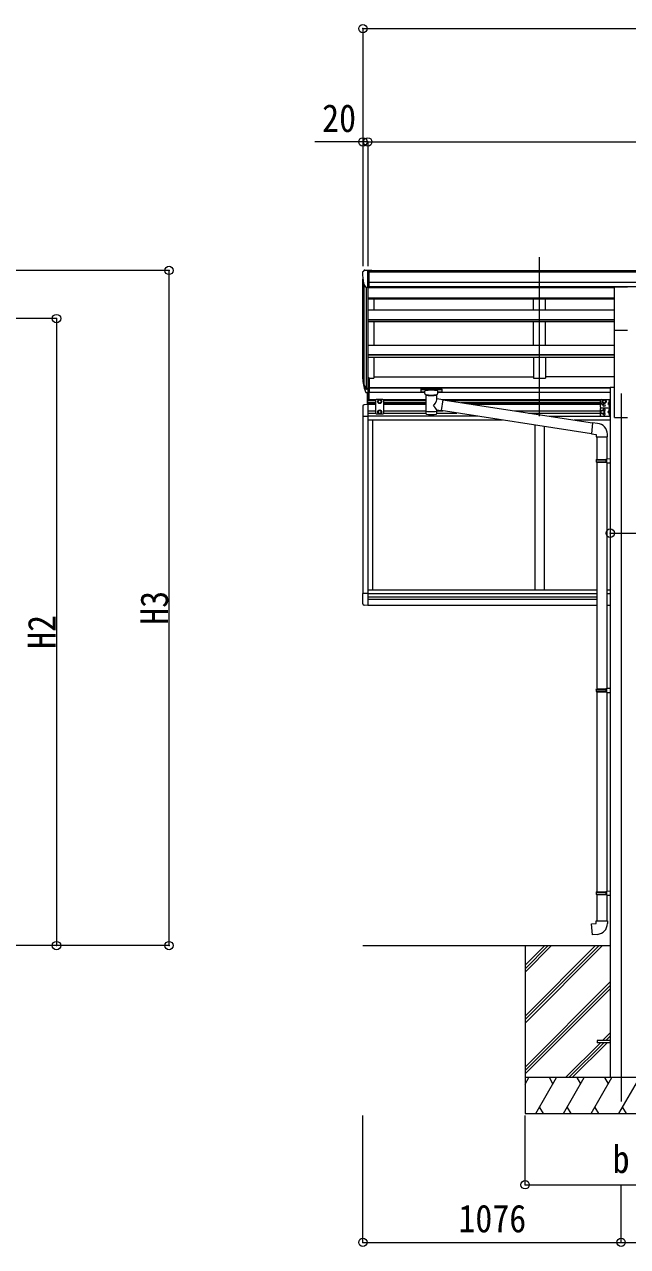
# Model space of a CAD drawing. Units: millimetres at full size, sheet at 1:35. Extents: x -9783 to 9892, y -6828 to 6752.
# Drawn here: x -4945 to -2431, y -1951 to 3141 of the extents above; entities that cross this region are included whole.
import ezdxf
from ezdxf.enums import TextEntityAlignment as Align

# ---------------------------------------------------------------- set-up
doc = ezdxf.new("R2010")
doc.units = ezdxf.units.MM
doc.header["$LTSCALE"] = 35
doc.header["$PDMODE"] = 32
doc.header["$PDSIZE"] = 35
for name, color, linetype, lineweight in [('0-0_0', 7, 'Continuous', 9), ('0-1_本体', 4, 'Continuous', 9), ('0-2_部品', 7, 'Continuous', 9), ('0-8_PARTS2', 2, 'Continuous', 9), ('0-A_寸法', 4, 'Continuous', 9), ('1-1_GLASS', 4, 'Continuous', 9), ('1-2_GLASS_SEAL', 7, 'Continuous', 9)]:
    doc.layers.add(name, color=color, linetype=linetype, lineweight=lineweight)
doc.styles.add('ＭＳ ゴシック', font='')
doc.styles.get('ＭＳ ゴシック').set_extended_font_data('MS Gothic')

msp = doc.modelspace()

# ---------------------------------------------------------------- linework, layer by layer
at = {"layer": '0-0_0'}
for p, q in [((-3533.78, -696.92), (-2502.98, -696.92)), ((-2857.78, -696.92), (-2857.78, -1396.92)), ((-2857.78, -991.1), (-2563.61, -696.92)), ((-2857.78, -1005.24), (-2549.46, -696.92)), ((-2857.78, -1019.38), (-2535.32, -696.92)), ((-2857.78, -807.25), (-2747.45, -696.92)), ((-2857.78, -793.11), (-2761.6, -696.92)), ((-2857.78, -778.97), (-2775.74, -696.92)), ((-2857.78, -1203.23), (-2502.98, -848.43)), ((-2857.78, -1217.37), (-2502.98, -862.57)), ((-2857.78, -1231.52), (-2502.98, -876.72)), ((-2534.84, -1092.42), (-2502.98, -1060.56)), ((-2689.34, -1246.92), (-2543.84, -1101.42)), ((-2675.2, -1246.92), (-2529.7, -1101.42)), ((-2661.06, -1246.92), (-2515.56, -1101.42)), ((-2520.7, -1092.42), (-2502.98, -1074.71)), ((-2506.56, -1092.42), (-2502.98, -1088.85)), ((-2057.78, -1246.92), (-2857.78, -1246.92)), ((-2857.78, -1274.42), (-2841.91, -1246.92)), ((-2813.04, -1396.92), (-2726.44, -1246.92)), ((-2741.44, -1272.9), (-2756.44, -1246.92)), ((-2697.57, -1396.92), (-2610.97, -1246.92)), ((-2625.97, -1272.9), (-2640.97, -1246.92)), ((-2582.1, -1396.92), (-2495.5, -1246.92)), ((-2510.5, -1272.9), (-2525.5, -1246.92)), ((-2466.63, -1396.92), (-2380.03, -1246.92)), ((-2798.04, -1370.94), (-2783.04, -1396.92)), ((-2682.57, -1370.94), (-2667.57, -1396.92)), ((-2567.1, -1370.94), (-2552.1, -1396.92)), ((-2451.63, -1370.94), (-2436.63, -1396.92)), ((-2857.78, -1396.92), (-2057.78, -1396.92))]:
    msp.add_line(p, q, dxfattribs=at)
at = {"layer": '0-1_本体'}
for p, q in [((-3507.29, 2116.06), (1481.71, 2116.06)), ((-3507.29, 2110.71), (1481.71, 2110.71)), ((-3533.78, 1663.94), (-3533.78, 2079.31)), ((-3529.5, 2060.51), (-3529.5, 1641.94)), ((-3519.78, 2045.15), (-3519.78, 1623.94)), ((-3513.79, 2044.68), (-3513.78, 1668.37)), ((-2485.28, 2043.99), (-3513.79, 2043.99)), ((-3507.29, 2067.18), (1491.72, 2067.18)), ((-3507.29, 2049.51), (1491.72, 2049.51)), ((-2485.28, 2047.14), (-3507.29, 2047.14)), ((-3488.78, 2047.14), (-3488.78, 2043.99)), ((-2822.78, 2043.99), (-2822.78, 2047.14)), ((-2772.78, 2043.99), (-2772.78, 2047.14)), ((-2485.28, 2000.51), (-3513.78, 2000.51)), ((-2485.28, 1996.43), (-3513.78, 1996.43)), ((-3488.78, 1996.4), (-3488.78, 1951.41)), ((-2822.78, 1951.28), (-2822.78, 1996.43)), ((-2772.78, 1951.28), (-2772.78, 1996.43)), ((-2485.28, 1951.28), (-3513.78, 1951.28)), ((-2485.28, 1910.54), (-3513.78, 1910.54)), ((-2485.28, 1909.05), (-3513.78, 1909.05)), ((-2485.28, 1902.26), (-3513.78, 1902.26)), ((-3488.78, 1902.23), (-3488.78, 1803.97)), ((-2822.78, 1803.97), (-2822.78, 1902.26)), ((-2772.78, 1803.97), (-2772.78, 1902.26)), ((-2485.28, 1503.08), (-2485.28, 1915.72)), ((-2485.18, 1803.97), (-3513.78, 1803.97)), ((-2485.12, 1764.76), (-3513.78, 1764.76)), ((-2485.21, 1763.28), (-3513.78, 1763.28)), ((-2485.19, 1753.62), (-3513.78, 1753.62)), ((-3488.78, 1753.71), (-3488.78, 1667.55)), ((-2822.78, 1753.62), (-2822.78, 1667.55)), ((-2772.78, 1753.62), (-2772.78, 1667.55)), ((-3507.28, 1667.55), (-3488.78, 1667.55)), ((-3488.78, 1672.35), (-2822.78, 1672.35)), ((-2822.78, 1667.55), (-2772.78, 1667.55)), ((-2485.05, 1672.35), (-2772.78, 1672.35)), ((-2485.05, 1672.35), (-2772.78, 1672.35)), ((-2502.98, 1629.46), (-2502.98, -1246.92)), ((-2502.98, 1629.46), (-2485.28, 1629.46)), ((-3507.28, 1628.22), (-2502.98, 1628.22)), ((-3507.28, 1626.86), (-2502.98, 1626.86)), ((-3507.28, 1609.48), (-3275.78, 1609.48)), ((-3221.78, 1609.48), (-2502.98, 1609.48)), ((-2485.54, 1503.08), (-2430.54, 1503.08))]:
    msp.add_line(p, q, dxfattribs=at)
at = {"layer": '0-2_部品'}
for p, q in [((-3535.78, 2108.29), (-3535.78, 2107.66)), ((-3528.88, 2117.09), (-3532.94, 2111.29)), ((-3525.78, 2117.66), (-3528.12, 2117.52)), ((-3525.78, 2117.66), (-3507.28, 2117.66)), ((-3513.78, 2044.68), (-3513.78, 2117.66)), ((-3507.28, 2117.66), (-3497.28, 2117.57)), ((-3507.28, 2045.68), (-3507.28, 2117.66)), ((-3497.28, 2116.06), (-3497.28, 2117.57)), ((-3521.41, 2046.49), (-3530.68, 2062.56)), ((-3513.78, 2044.68), (-3518.99, 2044.99)), ((-3507.28, 2045.68), (-3513.78, 2045.68)), ((-2485.28, 2047.79), (-2430.28, 2047.79)), ((-2485.28, 1866.86), (-2485.28, 2047.79)), ((-2485.28, 1866.86), (-2430.28, 1866.86)), ((-3531.39, 1642.33), (-3521.23, 1623.16)), ((-3520.22, 1624.41), (-3529.97, 1642.83)), ((-3513.78, 1668.37), (-3513.78, 1606.49)), ((-3507.28, 1668.37), (-3513.78, 1668.37)), ((-3507.28, 1630.06), (-3513.78, 1630.06)), ((-3507.28, 1668.37), (-3507.28, 1607.31)), ((-3528.81, 1625.48), (-3521.23, 1607.99)), ((-3513.78, 1623.66), (-3518.92, 1623.66)), ((-3513.78, 1621.66), (-3518.63, 1621.66)), ((-3513.78, 1606.49), (-3518.63, 1606.49)), ((-3507.28, 1624.66), (-3513.78, 1624.66)), ((-3507.28, 1607.31), (-3513.78, 1607.31)), ((-3292.28, 1621.6), (-3292.28, 1610.84)), ((-3292.28, 1621.41), (-3292.28, 1619.87)), ((-3290.28, 1622.26), (-3207.28, 1622.26)), ((-3290.28, 1620.09), (-3207.28, 1620.09)), ((-3290.28, 1610.18), (-3275.78, 1610.18)), ((-3275.78, 1603.37), (-3275.78, 1613.64)), ((-3271.69, 1598.87), (-3271.7, 1518.58)), ((-3225.88, 1581.29), (-3225.88, 1598.88)), ((-3200.66, 1577.39), (-3225.88, 1581.3)), ((-3221.78, 1603.37), (-3221.78, 1613.64)), ((-3221.78, 1610.18), (-3207.28, 1610.18)), ((-3205.28, 1621.6), (-3205.28, 1610.84)), ((-3225.87, 1518.58), (-3225.88, 1535.2)), ((-3225.88, 1534.95), (-3207.68, 1532.13)), ((-3200.66, 1577.39), (-3207.68, 1532.13)), ((-2580.71, 1434.76), (-3207.68, 1532.13)), ((-3200.66, 1577.39), (-2576.7, 1480.59)), ((-2555.86, 1478.77), (-2576.7, 1480.59)), ((-2514.78, 1423.02), (-2514.78, 1433.94)), ((-2560.78, 1423.02), (-2514.78, 1423.02)), ((-2558.78, 1423.02), (-2558.78, 1329.02)), ((-2516.78, 1423.02), (-2516.78, 1331.58)), ((-2560.78, 1327.02), (-2559.78, 1329.02)), ((-2560.78, 1327.02), (-2516.78, 1327.02)), ((-2560.78, 1327.02), (-2560.78, 1319.02)), ((-2559.78, 1329.02), (-2516.78, 1329.02)), ((-2521.26, 1327.02), (-2521.69, 1329.02)), ((-2518.78, 1331.52), (-2502.78, 1331.99)), ((-2518.78, 1329.52), (-2518.78, 1331.52)), ((-2518.78, 1329.52), (-2516.78, 1329.52)), ((-2502.78, 1331.99), (-2502.78, 1314.05)), ((-2560.78, 1319.02), (-2516.78, 1319.02)), ((-2560.78, 1319.02), (-2559.78, 1317.02)), ((-2559.78, 1317.02), (-2516.78, 1317.02)), ((-2558.78, 1317.02), (-2558.78, 372.83)), ((-2518.78, 1314.52), (-2518.78, 1316.52)), ((-2518.78, 1314.52), (-2502.78, 1314.05)), ((-2516.78, 1314.46), (-2516.78, 375.39)), ((-2560.78, 370.83), (-2559.78, 372.83)), ((-2560.78, 370.83), (-2516.78, 370.83)), ((-2560.78, 370.83), (-2560.78, 362.83)), ((-2560.78, 362.83), (-2516.78, 362.83)), ((-2560.78, 362.83), (-2559.78, 360.83)), ((-2559.78, 372.83), (-2516.78, 372.83)), ((-2559.78, 360.83), (-2516.78, 360.83)), ((-2558.78, 360.83), (-2558.78, -472.33)), ((-2521.26, 370.83), (-2521.69, 372.83)), ((-2518.78, 375.33), (-2502.78, 375.8)), ((-2518.78, 373.33), (-2518.78, 375.33)), ((-2518.78, 373.33), (-2516.78, 373.33)), ((-2518.78, 358.33), (-2518.78, 360.33)), ((-2518.78, 358.33), (-2502.78, 357.86)), ((-2516.78, 358.27), (-2516.78, -469.77)), ((-2502.78, 375.8), (-2502.78, 357.86)), ((-2560.78, -474.33), (-2559.78, -472.33)), ((-2560.78, -474.33), (-2516.78, -474.33)), ((-2560.78, -474.33), (-2560.78, -482.33)), ((-2560.78, -482.33), (-2516.78, -482.33)), ((-2560.78, -482.33), (-2559.78, -484.33)), ((-2559.78, -472.33), (-2516.78, -472.33)), ((-2559.78, -484.33), (-2516.78, -484.33)), ((-2558.78, -484.33), (-2558.78, -594.33)), ((-2521.26, -474.33), (-2521.69, -472.33)), ((-2518.78, -469.83), (-2502.78, -469.36)), ((-2518.78, -471.83), (-2518.78, -469.83)), ((-2518.78, -471.83), (-2516.78, -471.83)), ((-2518.78, -486.83), (-2518.78, -484.83)), ((-2518.78, -486.83), (-2502.78, -487.3)), ((-2516.78, -486.89), (-2516.78, -594.33)), ((-2502.78, -469.36), (-2502.78, -487.3)), ((-2560.78, -594.33), (-2514.78, -594.33)), ((-2560.78, -604.33), (-2560.78, -594.33)), ((-2514.78, -594.33), (-2514.78, -605.24))]:
    msp.add_line(p, q, dxfattribs=at)
at = {"layer": '0-2_部品', "color": 4}
for p, q in [((-2557.58, -1092.42), (-2557.58, -1101.42)), ((-2502.78, -1092.42), (-2557.58, -1092.42)), ((-2502.78, -1101.42), (-2557.58, -1101.42))]:
    msp.add_line(p, q, dxfattribs=at)
at = {"layer": '0-2_部品'}
for points in [[(-3292.28, 1621.6), (-3292.25, 1621.79), (-3292.16, 1621.93), (-3292.07, 1622.02), (-3291.96, 1622.09), (-3291.84, 1622.13), (-3291.55, 1622.19), (-3291.06, 1622.24), (-3290.52, 1622.26), (-3290.28, 1622.26)], [(-3292.28, 1610.84), (-3292.25, 1610.64), (-3292.16, 1610.51), (-3292.07, 1610.41), (-3291.96, 1610.35), (-3291.84, 1610.31), (-3291.55, 1610.25), (-3291.06, 1610.2), (-3290.52, 1610.18), (-3290.28, 1610.18)], [(-3275.75, 1603.42), (-3275.77, 1603.07), (-3275.52, 1602.11), (-3275, 1601.23), (-3274.2, 1600.39), (-3273.09, 1599.59), (-3271.69, 1598.87)], [(-3225.88, 1598.88), (-3225.65, 1598.97), (-3224.3, 1599.71), (-3223.18, 1600.55), (-3222.43, 1601.42), (-3221.97, 1602.32), (-3221.79, 1603.21)], [(-3207.28, 1622.26), (-3206.93, 1622.26), (-3206.4, 1622.23), (-3205.95, 1622.18), (-3205.65, 1622.1), (-3205.48, 1622.01), (-3205.36, 1621.87), (-3205.29, 1621.69), (-3205.28, 1621.6)], [(-3207.28, 1610.18), (-3206.93, 1610.18), (-3206.4, 1610.21), (-3205.95, 1610.26), (-3205.65, 1610.33), (-3205.48, 1610.43), (-3205.36, 1610.57), (-3205.29, 1610.75), (-3205.28, 1610.84)], [(-2576.7, 1480.59), (-2580.71, 1434.76), (-2560.78, 1433.02), (-2560.78, 1423.02)], [(-2521.26, 1327.02), (-2521.26, 1319.02), (-2521.69, 1317.02)], [(-2518.78, 1316.52), (-2516.78, 1316.52), (-2516.78, 1329.52)], [(-2521.26, 370.83), (-2521.26, 362.83), (-2521.69, 360.83)], [(-2518.78, 360.33), (-2516.78, 360.33), (-2516.78, 373.33)], [(-2521.26, -474.33), (-2521.26, -482.33), (-2521.69, -484.33)], [(-2518.78, -484.83), (-2516.78, -484.83), (-2516.78, -471.83)], [(-2555.86, -650.07), (-2576.7, -651.9), (-2580.71, -606.07), (-2560.78, -604.33)]]:
    msp.add_lwpolyline(points, dxfattribs=at)
for centre, radius, start, end in [((-3532.78, 2108.29), 3, 93, 180), ((-3333.78, 2107.66), 202, 180, 192.90261), ((-3528.06, 2116.52), 1, 93.5, 145), ((-3518.81, 2047.99), 3, 210, 266.5), ((-3445.12, 1664.5), 89.07, 174.49576, 194.41188), ((-3445.84, 1668.78), 88.05, 177.22392, 197.21071), ((-3400.57, 1661.56), 133.22, 183.27987, 195.71302), ((-3518.63, 1624.66), 3, 210, 270), ((-3518.63, 1609.49), 3, 210, 270), ((-3518.92, 1625.16), 1.5, 210, 270), ((-2559.78, 1433.94), 45, 0, 85), ((-2559.78, -605.24), 45, 275, 0)]:
    msp.add_arc(centre, radius, start, end, dxfattribs=at)
for centre, major_axis, ratio, start_param, end_param in [((-3290.28, 1619.87), (2, 0), 0.109601, 1.5707963, 3.1415927), ((-3248.78, 1613.64), (27, 0), 0.122176, 6.2831853, 9.424778), ((-3248.77, 1598.41), (-22.91, 0.42), 0.072511, 0.0008029, 1.5715993), ((-3248.77, 1596.79), (-22.91, 0.42), 0.072511, 0.0008029, 1.5715993), ((-3248.8, 1598.41), (22.92, 0.42), 0.07247, 4.71158, 6.2823764), ((-3248.8, 1596.79), (22.92, 0.42), 0.07247, 4.71158, 6.2823764), ((-3248.78, 1554.75), (-22.81, -26.62), 0.234429, 1.6855472, 3.1268519), ((-3237.78, 1603.37), (16, 0), 0.361356, 6.2636979, 6.2831853), ((-3207.28, 1619.87), (2, 0), 0.109601, 0, 1.5707963), ((-3248.78, 1531.02), (22.91, 0), 0.122865, 3.1415927, 6.2831853), ((-3246.23, 1557.4), (20.32, -22.25), 0.045535, 0.0389954, 1.3075346), ((-3248.78, 1518.58), (22.92, 0), 0.101955, 3.1415499, 6.2833984)]:
    msp.add_ellipse(centre, major_axis=major_axis, ratio=ratio, start_param=start_param, end_param=end_param, dxfattribs=at)
at = {"layer": '0-8_PARTS2'}
for p, q in [((-2797.78, 1509.28), (-2797.78, 2171.81)), ((-2457.78, 1603.08), (-2457.78, -1346.92))]:
    msp.add_line(p, q, dxfattribs=at)
at = {"layer": '0-A_寸法', "color": 6}
for p, q in [((-3533.78, 3123.57), (6530.22, 3123.57)), ((-3533.78, 3123.57), (-3533.78, 2133.28)), ((-3533.78, 2651.44), (-3733.78, 2651.44)), ((-3533.78, 2651.44), (-3533.78, 2133.28)), ((-3513.78, 2651.44), (-3533.78, 2651.44)), ((-3513.78, 2651.44), (1498.22, 2651.44)), ((-3513.78, 2651.44), (-3513.78, 2133.28)), ((-3513.78, 2651.44), (-3513.78, 2133.28)), ((-4342, 2116.08), (-5139.84, 2116.08)), ((-4342, -696.92), (-4342, 2116.08)), ((-4811.01, 1915.68), (-5139.84, 1915.68)), ((-4811.01, 1915.68), (-4811.01, -696.92)), ((-4811.01, -696.92), (-5139.84, -696.92)), ((-4342, -696.92), (-4811.01, -696.92)), ((-3533.78, -1933.29), (-3533.78, -1404.34)), ((-2857.78, -1693.31), (-2857.78, -1404.34)), ((-2857.78, -1693.31), (-2057.78, -1693.31)), ((-2457.78, -1933.29), (-2457.78, -1693.31)), ((-3533.78, -1933.29), (-2457.78, -1933.29)), ((-2457.78, -1933.29), (442.22, -1933.29))]:
    msp.add_line(p, q, dxfattribs=at)
msp.add_lwpolyline([(-2502.78, 1021.44), (-2412.78, 1021.44), (-1864.25, 1021.44)], dxfattribs=at)
for p in [(-3533.78, 3123.57), (-3533.78, 2651.44), (-3513.78, 2651.44), (-4342, 2116.08), (-4811.01, 1915.68), (-2502.78, 1021.44), (-4811.01, -696.92), (-4342, -696.92), (-2857.78, -1693.31), (-3533.78, -1933.29), (-2457.78, -1933.29)]:
    msp.add_point(p, dxfattribs=at)
at = {"layer": '1-1_GLASS'}
for p, q in [((-3513.79, 1577.97), (-3478.29, 1577.97)), ((-3513.79, 1574.47), (-3481.29, 1574.47)), ((-3513.79, 1565.47), (-3481.29, 1565.47)), ((-3513.79, 1561.97), (-3481.29, 1561.97)), ((-3513.79, 1557.46), (-3513.79, 720.47)), ((-3481.29, 1556.97), (-3513.79, 1556.97)), ((-3513.79, 1530.97), (-3481.29, 1530.97)), ((-3449.29, 1577.97), (-3271.69, 1577.97)), ((-3446.29, 1574.47), (-3271.69, 1574.47)), ((-3446.29, 1565.47), (-3271.69, 1565.47)), ((-3446.29, 1561.97), (-3271.69, 1561.97)), ((-3271.69, 1556.97), (-3446.29, 1556.97)), ((-3446.29, 1530.97), (-3271.69, 1530.97)), ((-3225.88, 1530.97), (-3200.21, 1530.97)), ((-3204.41, 1577.97), (-2542.78, 1577.97)), ((-3181.84, 1574.47), (-2544.76, 1574.47)), ((-3123.83, 1565.47), (-2544.79, 1565.47)), ((-3101.27, 1561.97), (-2544.79, 1561.97)), ((-2705.71, 1556.97), (-3069.04, 1556.97)), ((-2901.44, 1530.97), (-2544.79, 1530.97)), ((-2544.79, 1556.97), (-2705.71, 1556.97)), ((-3533.79, 1508.27), (-3533.79, 769.66)), ((-3513.79, 1521.97), (-3481.29, 1521.97)), ((-3055.32, 1508.47), (-3513.79, 1508.47)), ((-2952.29, 1492.47), (-3513.79, 1492.47)), ((-3493.79, 1492.97), (-3493.79, 785.47)), ((-3446.29, 1521.97), (-3271.7, 1521.97)), ((-3225.87, 1521.97), (-3142.25, 1521.97)), ((-2843.42, 1521.97), (-2544.79, 1521.97)), ((-2756.4, 1508.47), (-2502.99, 1508.47)), ((-2502.99, 1492.47), (-2653.26, 1492.47)), ((-2485.54, 1503.08), (-2430.54, 1503.08)), ((-2817.79, 1471.58), (-2817.79, 785.47)), ((-2777.79, 1465.37), (-2777.79, 785.47)), ((-3513.79, 785.47), (-2558.99, 785.47)), ((-3513.79, 769.47), (-2558.99, 769.47)), ((-2516.99, 785.47), (-2502.99, 785.47)), ((-2516.99, 769.47), (-2502.99, 769.47)), ((-3513.79, 755.97), (-2560.99, 755.97)), ((-3513.79, 746.97), (-2558.99, 746.97)), ((-3513.79, 720.97), (-2558.99, 720.97)), ((-2516.99, 720.97), (-2502.99, 720.97))]:
    msp.add_line(p, q, dxfattribs=at)
at = {"layer": '1-2_GLASS_SEAL'}
for p, q in [((-3515.29, 1557.46), (-3515.29, 1606.49)), ((-3513.79, 1557.46), (-3513.79, 1607.31)), ((-3508.29, 1577.97), (-3508.29, 1607.31)), ((-3477.29, 1578.97), (-3481.29, 1574.97)), ((-3450.29, 1578.97), (-3477.29, 1578.97)), ((-3450.29, 1578.97), (-3446.29, 1574.97)), ((-2539.99, 1578.97), (-2502.99, 1578.97)), ((-2505.49, 1578.97), (-2505.49, 1543.97)), ((-2502.99, 1578.97), (-2502.99, 1543.97)), ((-3534.29, 1551.17), (-3534.29, 1508.27)), ((-3513.79, 1557.47), (-3529.07, 1556.67)), ((-3481.29, 1574.97), (-3481.29, 1521.47)), ((-3463.79, 1533.97), (-3470.29, 1530.22)), ((-3470.29, 1530.22), (-3470.29, 1522.71)), ((-3457.29, 1530.22), (-3463.79, 1533.97)), ((-3457.29, 1522.71), (-3457.29, 1530.22)), ((-3446.29, 1521.47), (-3446.29, 1574.97)), ((-2544.99, 1573.97), (-2544.99, 1548.97)), ((-2544.99, 1538.97), (-2544.99, 1513.97)), ((-2539.99, 1543.97), (-2502.99, 1543.97)), ((-2539.99, 1543.97), (-2502.99, 1543.97)), ((-2505.49, 1561.47), (-2512.49, 1561.47)), ((-2505.99, 1574.47), (-2506.79, 1574.33)), ((-2505.99, 1566.47), (-2506.79, 1566.61)), ((-2505.99, 1556.47), (-2506.79, 1556.33)), ((-2505.99, 1548.47), (-2506.79, 1548.61)), ((-2505.99, 1539.47), (-2506.79, 1539.33)), ((-2505.99, 1531.47), (-2506.79, 1531.61)), ((-2505.99, 1566.47), (-2505.49, 1566.56)), ((-2505.99, 1548.47), (-2505.49, 1548.56)), ((-2505.99, 1531.47), (-2505.49, 1531.56)), ((-2505.49, 1543.97), (-2505.49, 1508.97)), ((-2502.99, 1543.97), (-2502.99, 1508.97)), ((-3513.79, 1508.27), (-3534.29, 1508.27)), ((-3477.29, 1517.47), (-3481.29, 1521.47)), ((-3450.29, 1517.47), (-3477.29, 1517.47)), ((-3470.29, 1522.71), (-3463.79, 1518.96)), ((-3463.79, 1518.96), (-3457.29, 1522.71)), ((-3450.29, 1517.47), (-3446.29, 1521.47)), ((-2539.99, 1508.97), (-2502.99, 1508.97)), ((-2505.49, 1526.47), (-2512.49, 1526.47)), ((-2505.99, 1521.47), (-2506.79, 1521.33)), ((-2505.99, 1513.47), (-2506.79, 1513.61)), ((-2505.99, 1513.47), (-2505.49, 1513.56)), ((-3513.79, 769.66), (-3534.29, 769.66)), ((-3534.29, 726.76), (-3534.29, 769.66)), ((-3513.79, 720.46), (-3529.07, 721.26))]:
    msp.add_line(p, q, dxfattribs=at)
for points in [[(-3470.29, 1573.72), (-3463.79, 1577.47), (-3457.29, 1573.72)], [(-3457.29, 1573.72), (-3457.29, 1566.21), (-3463.79, 1562.46), (-3470.29, 1566.21), (-3470.29, 1573.72)], [(-2505.49, 1566.47), (-2512.49, 1561.47), (-2505.49, 1556.47)], [(-2505.49, 1531.47), (-2512.49, 1526.47), (-2505.49, 1521.47)], [(-2505.1, 1570.47), (-2505.73, 1571.65), (-2507.96, 1572.77)], [(-2505.1, 1570.47), (-2505.73, 1569.28), (-2507.96, 1568.17)], [(-2505.1, 1552.47), (-2505.73, 1553.65), (-2507.96, 1554.77)], [(-2505.1, 1552.47), (-2505.73, 1551.28), (-2507.96, 1550.17)], [(-2505.1, 1535.47), (-2505.73, 1536.65), (-2507.96, 1537.77)], [(-2505.1, 1535.47), (-2505.73, 1534.28), (-2507.96, 1533.17)], [(-2505.99, 1566.47), (-2505.99, 1574.47), (-2505.49, 1574.38), (-2505.49, 1566.56)], [(-2505.99, 1548.47), (-2505.99, 1556.47), (-2505.49, 1556.38), (-2505.49, 1548.56)], [(-2505.99, 1531.47), (-2505.99, 1539.47), (-2505.49, 1539.38), (-2505.49, 1531.56)], [(-2505.1, 1517.47), (-2505.73, 1518.65), (-2507.96, 1519.77)], [(-2505.1, 1517.47), (-2505.73, 1516.28), (-2507.96, 1515.17)], [(-2505.99, 1513.47), (-2505.99, 1521.47), (-2505.49, 1521.38), (-2505.49, 1513.56)]]:
    msp.add_lwpolyline(points, dxfattribs=at)
for points in [[(-2534.99, 1518.96), (-2528.49, 1522.71), (-2528.49, 1530.22), (-2534.99, 1533.97), (-2541.49, 1530.22), (-2541.49, 1522.71)], [(-2527.99, 1562.46), (-2521.49, 1566.21), (-2521.49, 1573.72), (-2527.99, 1577.47), (-2534.49, 1573.72), (-2534.49, 1566.21)]]:
    msp.add_lwpolyline(points, close=True, dxfattribs=at)
for centre, radius in [((-3463.79, 1569.97), 8.5), ((-3463.79, 1526.47), 8.5), ((-3463.79, 1569.97), 7.5), ((-3463.79, 1526.47), 7.5), ((-3463.79, 1569.97), 6.5), ((-3463.79, 1526.47), 6.5), ((-2534.99, 1526.47), 8.5), ((-2534.99, 1526.47), 7.5), ((-2534.99, 1526.47), 6.5), ((-2527.99, 1569.97), 8.5), ((-2527.99, 1569.97), 7.5), ((-2527.99, 1569.97), 6.5), ((-2527.99, 1552.97), 4.25)]:
    msp.add_circle(centre, radius, dxfattribs=at)
for centre, radius, start, end in [((-2539.99, 1573.97), 5, 90, 180), ((-3528.79, 1551.17), 5.5, 93, 180), ((-2539.99, 1548.97), 5, 180, 270), ((-2539.99, 1538.97), 5, 90, 180), ((-2534.99, 1561.47), 4.25, 94.76077, 6.29431), ((-2527.99, 1534.97), 4.25, 274.76077, 186.29431), ((-2501.89, 1570.47), 6.5, 147.94412, 212.05588), ((-2501.89, 1552.47), 6.5, 147.94412, 212.05588), ((-2501.89, 1535.47), 6.5, 147.94412, 212.05588), ((-2506.63, 1573.44), 0.9, 100, 147.94412), ((-2506.63, 1567.49), 0.9, 212.05588, 260), ((-2506.63, 1555.44), 0.9, 100, 147.94412), ((-2506.63, 1549.49), 0.9, 212.05588, 260), ((-2506.63, 1538.44), 0.9, 100, 147.94412), ((-2506.63, 1532.49), 0.9, 212.05588, 260), ((-2539.99, 1513.97), 5, 180, 270), ((-2527.99, 1517.97), 4.25, 173.70569, 85.23923), ((-2501.89, 1517.47), 6.5, 147.94412, 212.05588), ((-2506.63, 1520.44), 0.9, 100, 147.94412), ((-2506.63, 1514.49), 0.9, 212.05588, 260), ((-3528.79, 726.76), 5.5, 180, 267)]:
    msp.add_arc(centre, radius, start, end, dxfattribs=at)

# ---------------------------------------------------------------- texts
at = {"layer": '0-A_寸法', "color": 7, "style": 'ＭＳ ゴシック', "width": 0.9}
for s, p in [('20', (-3703.78, 2658.44)), ('b', (-2492.78, -1678.81)), ('1076', (-3135.78, -1926.29))]:
    msp.add_text(s, height=115.5, dxfattribs=at).set_placement(p, align=Align.BOTTOM_LEFT)
for s, p in [('H3', (-4311.5, 639.58)), ('H2', (-4780.51, 539.38))]:
    msp.add_text(s, height=115.5, rotation=90, dxfattribs=at).set_placement(p, align=Align.BOTTOM_LEFT)

doc.saveas('drawing.dxf')
